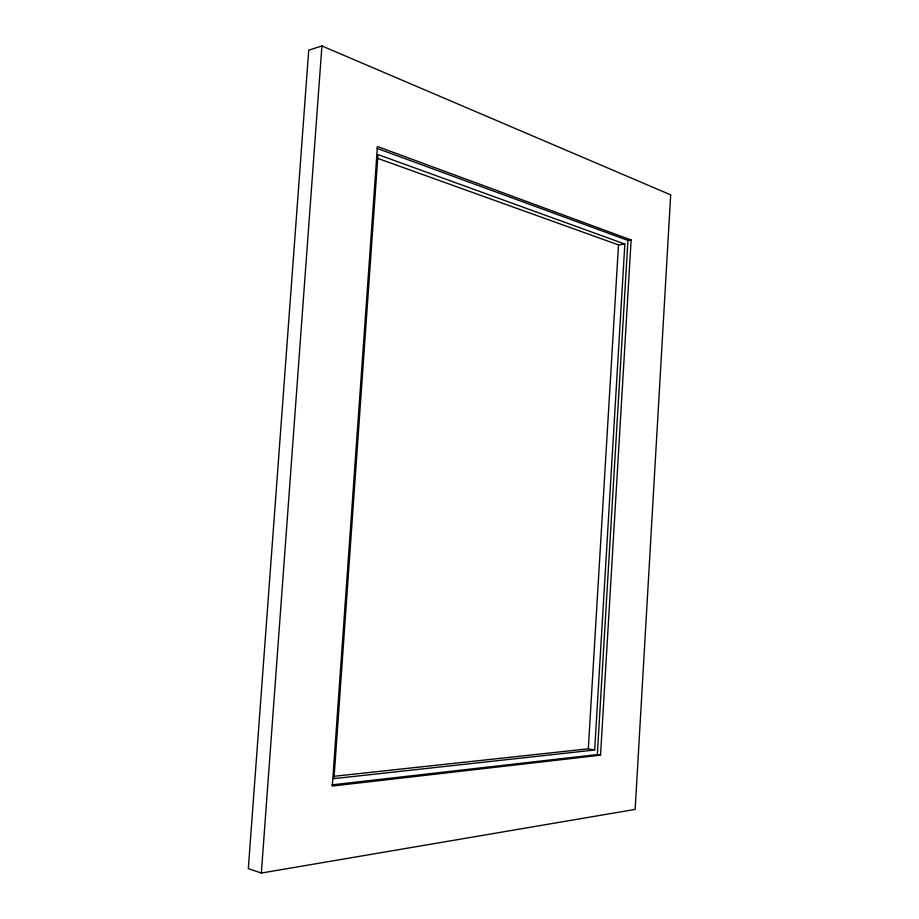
<?xml version="1.0" encoding="UTF-8"?>
<svg xmlns="http://www.w3.org/2000/svg" width="919" height="919" viewBox="0 0 919 919"><rect width="100%" height="100%" fill="white"/><g stroke="black" fill="none" stroke-linecap="round" stroke-linejoin="round"><path stroke-width="1.38" d="M594.662 750.019L624.851 244.063L377.985 154.587L333.976 778.623L594.662 750.019L588.298 748.824L334.55 776.233M331.839 784.872L597.327 754.568L627.941 240.422L376.779 148.269M600.532 755.177L631.135 239.985L377.422 146.512L332.299 786.032L600.532 755.177L597.327 754.568M588.298 748.824L618.498 244.913L376.779 158.034M261.341 873.05L321.926 45.95L670.686 194.862L635.155 809.409L261.341 873.05L248.314 868.639L308.727 50.189L321.926 45.95M627.941 240.422L631.135 239.985M618.498 244.913L624.851 244.063"/></g></svg>
